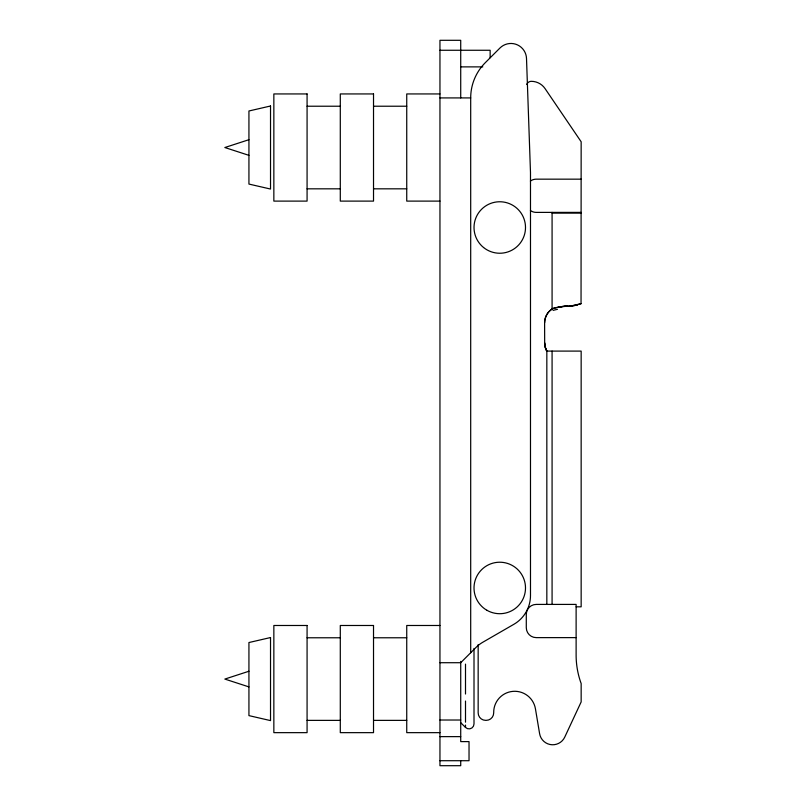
<?xml version="1.0" encoding="UTF-8"?>
<svg xmlns="http://www.w3.org/2000/svg" width="806" height="806" viewBox="0 0 806 806"><rect width="100%" height="100%" fill="white"/><g stroke="black" fill="none" stroke-linecap="round" stroke-linejoin="round"><path stroke-width="1.21" d="M570.164 306.169L581.045 303.681L581.156 141.775L545.068 88.61A16.614 16.614 0 0 0 531.315 81.325A4.987 4.987 0 0 0 526.701 84.449M545.894 349.169L544.675 344.313L544.604 322.853C544.644 317.252 547.637 311.297 552.745 308.799M581.045 303.681L574.013 305.746L566.648 306.361L569.63 306.199M248.933 139.7L224.844 147.528L248.933 155.346M248.933 671.247L224.844 679.075L248.933 686.903M577.549 304.89L569.358 306.22M567.374 306.31L567.958 306.28M439.955 50.264L490.139 50.264L490.139 57.72M460.72 66.878L482.784 66.878M439.955 93.939L406.738 93.939L406.738 201.107L439.955 201.107M439.955 97.919L470.694 97.919A49.831 49.831 0 0 1 485.283 62.687L499.942 48.028A15.566 15.566 0 0 1 526.509 58.495L530.489 172.444L530.489 595.533A33.217 33.217 0 0 1 513.875 624.297L482.784 642.251A33.217 33.217 0 0 0 475.903 647.53L460.72 662.713L439.955 662.713M307.076 106.221L340.293 106.221M373.521 106.221L406.738 106.221M581.156 179.164L536.252 179.164A9.964 9.964 0 0 0 530.398 181.068M307.076 188.826L340.293 188.826M373.521 188.826L406.738 188.826M581.156 212.391L536.252 212.391A9.964 9.964 0 0 1 530.398 210.487M552.08 213.137L581.156 213.137M546.186 349.854L546.831 351.094L581.156 351.094L581.156 606.817L576.119 606.817M439.955 625.486L406.738 625.486L406.738 732.654L439.955 732.654M576.119 637.627L536.252 637.627A9.964 9.964 0 0 1 526.288 627.662L526.288 614.374A9.964 9.964 0 0 1 536.252 604.409L576.119 604.409L576.119 655.077A83.058 83.058 0 0 0 581.156 683.538L581.156 701.935L564.754 737.107A13.289 13.289 0 0 1 539.607 733.692L535.436 708.817A21.016 21.016 0 0 0 512.969 691.357A21.016 21.016 0 0 0 493.695 712.292L493.695 712.877A7.476 7.476 0 0 1 486.22 720.352L485.635 720.352A7.476 7.476 0 0 1 478.16 712.877L478.16 644.609M307.076 637.778L340.293 637.778M373.521 637.778L406.738 637.778M439.955 720.02L460.72 720.02M307.076 720.373L340.293 720.373M373.521 720.373L406.738 720.373M439.955 736.634L460.72 736.634M439.955 760.713L469.032 760.713L469.032 741.611L460.72 741.611L460.72 661.394M460.72 722.67L465.505 727.445A4.987 4.987 0 0 0 474.009 723.919L474.009 648.427M546.831 604.309L546.831 351.094L545.45 348.011M545.33 347.588L544.604 342.782A16.614 16.614 0 0 0 546.831 351.094M552.08 212.391L552.08 308.98A16.614 16.614 0 0 0 544.604 322.853M552.08 351.094L552.08 604.409M470.694 97.919L470.694 652.749M465.505 664.124L465.505 694.026M465.505 701.039L465.505 722.176M465.505 725.078L465.505 727.445M460.72 97.919L460.72 40.3L439.955 40.3L439.955 765.7L460.72 765.7L460.72 760.713M558.044 307.469A27.333 8.735 -15.3 0 1 567.495 306.209M553.087 310.391A28.391 8.171 -15.5 0 1 557.5 309.303M270.524 105.999L248.933 110.986L248.933 184.07L270.524 189.047L270.524 105.999M270.524 637.546L248.933 642.533L248.933 715.617L270.524 720.604L270.524 637.546M307.076 93.939L273.849 93.939L273.849 201.107L307.076 201.107L307.076 93.939M373.521 93.939L340.293 93.939L340.293 201.107L373.521 201.107L373.521 93.939M307.076 625.486L273.849 625.486L273.849 732.654L307.076 732.654L307.076 625.486M373.521 625.486L340.293 625.486L340.293 732.654L373.521 732.654L373.521 625.486M486.884 610.263A25.752 25.752 0 0 0 525.502 587.967A25.752 25.752 0 0 0 486.884 565.661A25.752 25.752 0 0 0 486.884 610.263M483.56 247.513A25.752 25.752 0 0 0 525.19 231.534A25.752 25.752 0 0 0 490.532 203.465A25.752 25.752 0 0 0 483.56 247.513M566.618 306.008A76.167 76.147 -1.4 0 0 552.019 308.738A76.278 76.268 -1.4 0 1 566.558 306.018"/></g></svg>
